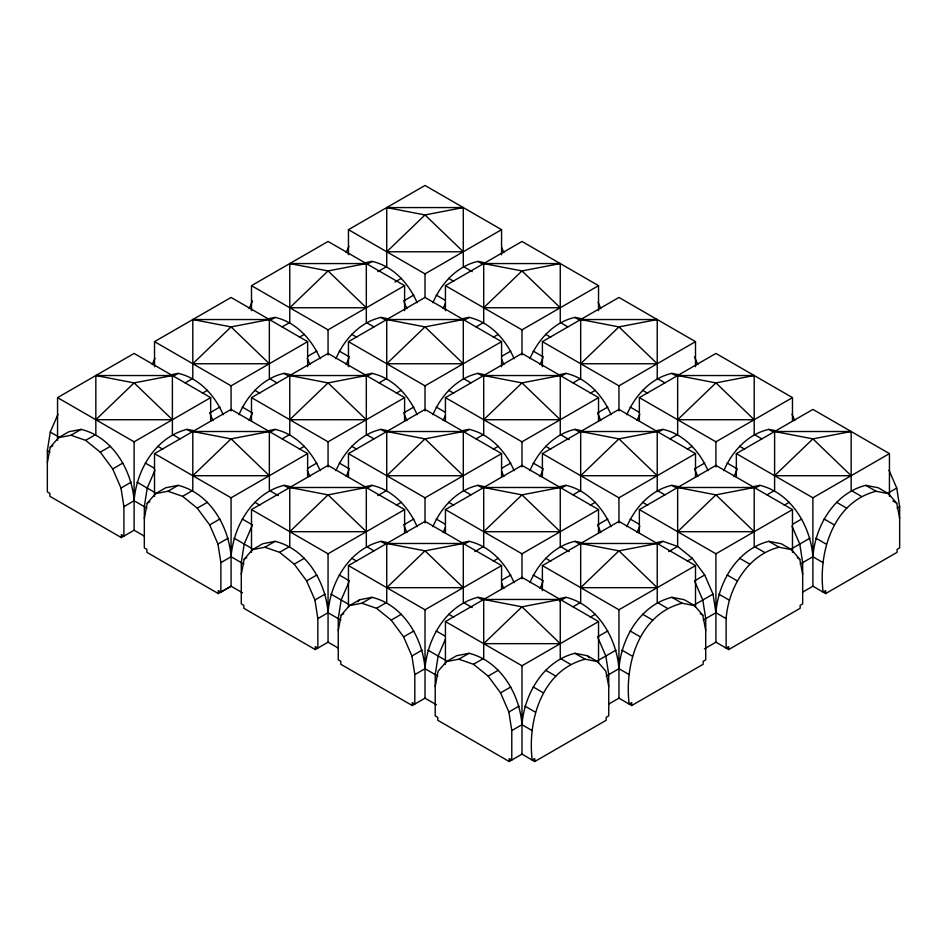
<?xml version="1.0" encoding="UTF-8"?>
<svg xmlns="http://www.w3.org/2000/svg" width="947" height="947" viewBox="0 0 947 947"><rect width="100%" height="100%" fill="white"/><g stroke="black" fill="none" stroke-linecap="round" stroke-linejoin="round"><path stroke-width="1.42" d="M144.323 536.12L134.107 530.225L121.346 537.588L49.907 496.335L49.907 493.387L47.35 491.919L47.35 450.665L50.262 432.069L58.004 414.218M195.319 430.968L187.032 429.37C155.639 437.1 136.404 470.043 134.107 500.75L123.903 506.645L123.903 536.109L121.346 534.641L121.346 537.588M292.28 486.959L284.005 485.349C252.6 493.079 233.376 526.035 231.08 556.741L220.876 562.636L220.876 592.1L218.319 590.62L218.319 593.568L231.08 586.205L242.562 592.834M389.253 542.939L380.978 541.329C349.573 549.059 330.337 582.014 328.053 612.721L317.837 618.616L317.837 648.079L315.292 646.612L315.292 649.559L243.841 608.305L243.841 605.358L241.284 603.89L241.284 562.636L244.196 544.04L252.494 524.91L242.29 519.015M486.213 598.93L477.939 597.32C446.546 605.05 427.31 637.994 425.014 668.712L414.81 674.595L414.81 704.071L412.253 702.591L412.253 705.539L340.802 664.285L340.802 661.337L338.257 659.87L338.257 618.616L341.169 600.019L348.91 582.168M608.743 686.386L605.831 671.151L597.533 661.61L587.329 655.715L574.912 653.3C543.507 661.03 524.283 693.985 521.986 724.692L511.782 730.587L511.782 760.05L509.226 758.583L509.226 761.53L437.774 720.276L437.774 717.329L435.218 715.849L435.218 674.595L438.141 656.011L445.327 639.426M598.09 638.148L605.831 656.011L608.743 674.595L608.743 715.849L606.198 717.329L606.198 720.276L534.747 761.53L534.747 758.583L532.19 760.05C527.349 720.359 542.063 670.298 585.116 659.195L597.533 661.61M705.716 630.406L702.804 615.171L694.506 605.618L684.29 599.735L671.873 597.32C640.48 605.05 621.244 637.994 618.947 668.712L606.198 676.075M792.023 526.177L799.765 544.04L802.677 562.636L802.677 603.89L800.132 605.358L800.132 608.305L728.681 649.559L728.681 646.612L726.124 648.079L726.124 618.616L715.92 612.721L713.008 594.124L704.71 574.995L694.506 580.89L702.804 600.019L705.716 618.616L705.716 659.87L703.159 661.337L703.159 664.285L631.708 705.539L631.708 702.591L629.163 704.071C624.31 664.368 639.036 614.319 682.089 603.215L694.506 605.618M802.677 574.415L799.765 559.192L791.467 549.639L781.263 543.744L768.846 541.329C737.441 549.059 718.217 582.014 715.92 612.721L703.159 620.096M726.124 618.616C728.421 587.909 747.657 554.954 779.05 547.224L791.467 549.639M899.65 518.435L896.738 503.2L888.44 493.659L878.236 487.764L865.818 485.349C834.414 493.079 815.178 526.035 812.893 556.741L800.132 564.104M888.996 470.197L896.738 488.048L899.65 506.645L899.65 547.899L897.093 549.378L897.093 552.326L825.654 593.568L825.654 590.62L823.097 592.1C818.244 552.409 832.969 502.348 876.022 491.244L888.44 493.659M47.35 462.456L50.262 447.221L58.56 437.668L68.764 431.773L81.182 429.37C112.586 437.1 131.822 470.043 134.107 500.75L146.868 508.125M144.323 518.435L147.235 503.2L155.533 493.659L165.737 487.764L178.154 485.349C209.559 493.079 228.783 526.035 231.08 556.741L243.841 564.104M241.284 574.415L244.196 559.192L252.494 549.639L262.71 543.744L275.127 541.329C306.52 549.059 325.756 582.014 328.053 612.721L340.802 620.096M338.257 630.406L341.169 615.171L349.467 605.618L359.671 599.735L372.088 597.32C403.493 605.05 422.717 637.994 425.014 668.712L437.774 676.075M435.218 686.386L438.141 671.151L446.439 661.61L456.643 655.715L469.061 653.3C500.454 661.03 519.69 693.985 521.986 724.692L532.19 730.587M152.207 364.607L154.977 358.226M154.977 470.197L147.235 488.048L144.323 506.645L144.323 547.899L146.868 549.378L146.868 552.326L218.319 593.568M249.179 308.627L252.494 300.968M238.975 414.703C247.155 395.538 263.053 378.031 284.005 373.378L292.28 374.988M249.179 420.586L252.494 412.939L242.29 407.044M346.152 252.636L348.91 246.267M335.936 358.712C344.128 339.559 360.014 322.051 380.978 317.399L389.253 319.009M346.152 364.607L348.91 358.226M335.936 470.683C344.128 451.53 360.014 434.022 380.978 429.37L389.253 430.968M346.152 476.578L348.91 470.197M432.909 302.732C441.089 283.567 456.987 266.06 477.939 261.408L484.84 262.757M443.113 308.627L445.327 303.525M432.909 414.703C441.089 395.538 456.987 378.031 477.939 373.378L486.213 374.988M443.113 420.586L445.327 415.484M432.909 526.662C441.089 507.509 456.987 490.001 477.939 485.349L486.213 486.959M443.113 532.557L445.327 527.455M529.882 358.712C538.062 339.559 553.959 322.051 574.912 317.399L583.186 319.009M540.086 364.607L542.844 358.226M529.882 470.683C538.062 451.53 553.959 434.022 574.912 429.37L583.186 430.968M540.086 476.578L542.844 470.197M529.882 582.654C538.062 563.489 553.959 545.981 574.912 541.329L583.186 542.939M540.086 588.549L542.844 582.168M626.843 414.703C635.035 395.538 650.92 378.031 671.873 373.378L680.159 374.988M637.047 420.586L639.817 414.218M626.843 526.662C635.035 507.509 650.92 490.001 671.873 485.349L680.159 486.959M637.047 532.557L639.817 526.177M723.816 470.683C731.995 451.53 747.893 434.022 768.846 429.37L777.12 430.968M734.02 476.578L737.334 468.919L727.13 463.036M357.824 601.854L359.671 599.735M57.554 440.355L57.554 397.622L134.107 353.432L210.66 397.622L210.66 421.202M154.527 366.69L154.527 341.642L231.08 297.441L307.633 341.642L307.633 366.69M251.5 310.699L251.5 285.663L328.053 241.461L404.606 285.663L404.606 310.699M348.46 254.719L348.46 229.671L425.014 185.47L501.567 229.671L501.567 254.719M50.262 447.221L52.819 445.741M58.56 437.668L70.978 435.253L81.182 429.37M173.052 376.326L178.154 373.378C199.107 378.031 215.005 395.538 223.184 414.703M270.013 320.346L275.127 317.399C296.08 322.051 311.965 339.559 320.157 358.712M366.986 264.355L372.088 261.408C393.041 266.06 408.938 283.567 417.118 302.732M70.978 435.253L85.632 440.355L95.836 434.46L95.836 375.533L172.39 375.533L172.39 434.46L180.048 438.875M185.15 382.896L192.797 378.469L192.797 319.541L269.35 319.541L269.35 378.469L277.009 382.896M282.111 326.904L289.77 322.489L289.77 263.562L366.323 263.562L366.323 322.489L373.982 326.904M377.806 271.659L386.743 266.509L386.743 207.571L463.296 207.571L463.296 266.509L472.222 271.659M85.632 440.355L100.275 452.169L110.479 446.274M202.35 393.242L207.452 390.294M299.311 337.262L304.413 334.315M395.006 282.005L401.386 278.323M57.554 397.622L134.107 441.823L210.66 397.622M154.527 341.642L231.08 385.843L307.633 341.642M251.5 285.663L328.053 329.852L404.606 285.663M348.46 229.671L425.014 273.872L501.567 229.671M100.275 452.169L112.693 468.919L122.897 463.036M219.87 407.044L209.666 412.939L212.98 420.586M307.905 356.214L316.831 351.065M403.6 300.968L413.803 295.073M154.527 496.335L154.527 453.613L231.08 409.412L307.633 453.613L307.633 477.181M251.5 421.202L251.5 397.622L328.053 353.432L404.606 397.622L404.606 421.202M348.46 366.69L348.46 341.642L425.014 297.441L501.567 341.642L501.567 366.69M445.433 310.699L445.433 285.663L521.986 241.461L598.54 285.663L598.54 310.699M123.903 506.645L120.991 488.048L131.195 482.165M147.235 503.2L149.78 501.732M155.533 493.659L167.95 491.244L178.154 485.349M270.013 432.317L275.127 429.37C296.08 434.022 311.965 451.53 320.157 470.683M366.986 376.326L372.088 373.378C393.041 378.031 408.938 395.538 417.118 414.703M463.959 320.346L469.061 317.399C490.013 322.051 505.911 339.559 514.091 358.712M167.95 491.244L182.593 496.335L192.797 490.439L192.797 431.512L269.35 431.512L269.35 490.439L278.288 495.601M282.111 438.875L289.77 434.46L289.77 375.533L366.323 375.533L366.323 434.46L373.982 438.875M379.084 382.896L386.743 378.469L386.743 319.541L463.296 319.541L463.296 378.469L470.943 382.896M476.057 326.904L483.704 322.489L483.704 263.562L560.257 263.562L560.257 322.489L567.916 326.904M182.593 496.335L197.248 508.16L207.452 502.265M299.311 449.221L304.413 446.274M396.284 393.242L401.386 390.294M493.257 337.262L498.359 334.315M154.527 453.613L231.08 497.802L307.633 453.613M251.5 397.622L328.053 441.823L404.606 397.622M348.46 341.642L425.014 385.843L501.567 341.642M445.433 285.663L521.986 329.852L598.54 285.663M197.248 508.16L209.666 524.91L219.87 519.015M307.905 468.185L316.831 463.036M403.6 412.939L413.803 407.044M501.839 356.214L510.776 351.065M251.5 552.314L251.5 509.593L328.053 465.391L404.606 509.593L404.606 533.173M348.46 477.181L348.46 453.613L425.014 409.412L501.567 453.613L501.567 477.181M445.433 421.202L445.433 397.622L521.986 353.432L598.54 397.622L598.54 421.202M542.394 366.69L542.394 341.642L618.947 297.441L695.5 341.642L695.5 366.69M220.876 562.636L217.964 544.04L228.168 538.145M244.196 559.192L246.753 557.712M252.494 549.639L264.911 547.224L275.127 541.329M366.986 488.297L372.088 485.349C393.041 490.001 408.938 507.509 417.118 526.662M463.959 432.317L469.061 429.37C490.013 434.022 505.911 451.53 514.091 470.683M560.92 376.326L566.022 373.378C586.986 378.031 602.872 395.538 611.064 414.703M264.911 547.224L279.566 552.314L289.77 546.431L289.77 487.492L366.323 487.492L366.323 546.431L373.982 550.846M377.806 495.601L386.743 490.439L386.743 431.512L463.296 431.512L463.296 490.439L470.943 494.867M476.057 438.875L483.704 434.46L483.704 375.533L560.257 375.533L560.257 434.46L569.194 439.609M573.018 382.896L580.677 378.469L580.677 319.541L657.23 319.541L657.23 378.469L664.889 382.896M220.876 592.1L231.08 586.205L231.08 497.802M279.566 552.314L294.209 564.14L304.413 558.245M396.284 505.213L401.386 502.265M493.257 449.221L498.359 446.274M590.218 393.242L595.32 390.294M251.5 509.593L328.053 553.794L404.606 509.593M348.46 453.613L425.014 497.802L501.567 453.613M445.433 397.622L521.986 441.823L598.54 397.622M542.394 341.642L618.947 385.843L695.5 341.642M294.209 564.14L306.627 580.89L316.831 574.995M403.6 524.91L413.803 519.015M501.839 468.185L510.776 463.036M597.533 412.939L607.737 407.044M348.46 606.826L348.46 565.584L425.014 521.383L501.567 565.584L501.567 589.152M445.433 533.173L445.433 509.593L521.986 465.391L598.54 509.593L598.54 533.173M542.394 477.181L542.394 453.613L618.947 409.412L695.5 453.613L695.5 477.181M639.367 421.202L639.367 397.622L715.92 353.432L792.473 397.622L792.473 421.202M317.837 618.616L314.925 600.019L325.129 594.124M341.169 615.171L343.725 613.703M349.467 605.618L361.884 603.215L372.088 597.32M463.959 544.276L469.061 541.329C490.013 545.981 505.911 563.489 514.091 582.654M560.92 488.297L566.022 485.349C586.986 490.001 602.872 507.509 611.064 526.662M657.893 432.317L662.995 429.37C683.947 434.022 699.845 451.53 708.025 470.683M361.884 603.215L376.527 608.305L386.743 602.41L386.743 543.483L463.296 543.483L463.296 602.41L472.222 607.572M474.778 551.58L483.704 546.431L483.704 487.492L560.257 487.492L560.257 546.431L569.194 551.58M573.018 494.867L580.677 490.439L580.677 431.512L657.23 431.512L657.23 490.439L664.889 494.867M669.991 438.875L677.65 434.46L677.65 375.533L754.203 375.533L754.203 434.46L761.85 438.875M315.292 649.559L328.053 642.184L338.257 648.079M376.527 608.305L391.182 620.119L401.386 614.236M493.257 561.192L498.359 558.245M590.218 505.213L595.32 502.265M687.191 449.221L692.293 446.274M348.46 565.584L425.014 609.773L501.567 565.584M445.433 509.593L521.986 553.794L598.54 509.593M542.394 453.613L618.947 497.802L695.5 453.613M639.367 397.622L715.92 441.823L792.473 397.622M391.182 620.119L403.6 636.869L413.803 630.986M501.839 580.156L510.776 574.995M597.533 524.91L607.737 519.015M704.71 463.036L694.506 468.919L697.821 476.578M445.433 664.285L445.433 621.563L521.986 577.362L598.54 621.563L598.54 662.817M542.394 590.62L542.394 565.584L618.947 521.383L695.5 565.584L695.5 606.826M639.367 533.173L639.367 509.593L715.92 465.391L792.473 509.593L792.473 552.314M736.34 477.181L736.34 453.613L812.893 409.412L889.446 453.613L889.446 496.335M414.81 674.595L411.898 656.011L422.102 650.116M446.439 661.61L458.857 659.195L469.061 653.3M559.653 601.002L566.022 597.32C597.427 605.05 616.663 637.994 618.947 668.712L629.163 674.595M657.893 544.276L662.995 541.329L677.65 546.431L692.293 558.245L704.71 574.995M754.866 488.297L759.968 485.349C791.361 493.079 810.596 526.035 812.893 556.741L823.097 562.636M458.857 659.195L473.5 664.285L483.704 658.39L483.704 599.463L560.257 599.463L560.257 658.39L570.473 664.285M573.018 606.826L580.677 602.41L580.677 543.483L657.23 543.483L657.23 602.41L667.434 608.305M668.712 551.58L677.65 546.431L677.65 487.492L754.203 487.492L754.203 546.431L764.407 552.314M766.952 494.867L774.61 490.439L774.61 431.512L851.164 431.512L851.164 490.439L861.368 496.335M412.253 705.539L425.014 698.176L436.496 704.805M473.5 664.285L488.143 676.111L498.359 670.216M590.218 617.184L595.32 614.236M687.191 561.192L692.293 558.245M784.152 505.213L789.265 502.265M445.433 621.563L521.986 665.765L598.54 621.563M542.394 565.584L618.947 609.773L695.5 565.584M639.367 509.593L715.92 553.794L792.473 509.593M736.34 453.613L812.893 497.802L889.446 453.613M488.143 676.111L500.561 692.861L510.776 686.966M597.533 636.869L607.737 630.986M792.746 524.165L801.683 519.015M511.782 730.587L508.859 711.99L519.074 706.095M598.173 660.426L616.035 650.116M695.145 604.435L713.008 594.124M792.118 548.455L809.981 538.145M889.079 492.476L896.738 488.048M897.093 508.125L899.65 506.645M509.226 761.53L521.986 754.155L534.747 761.53M608.743 704.071L618.947 698.176L631.708 705.539M704.438 648.825L715.92 642.184L728.681 649.559M802.677 592.1L812.893 586.205L825.654 593.568M363.814 263.017L372.088 261.408M266.841 319.009L275.127 317.399M169.88 374.988L178.154 373.378M462.16 318.737L469.061 317.399M363.814 374.988L372.088 373.378M266.841 430.968L275.127 429.37M557.747 374.988L566.022 373.378M460.787 430.968L469.061 429.37M363.814 486.959L372.088 485.349M654.72 430.968L662.995 429.37M557.747 486.959L566.022 485.349M460.787 542.939L469.061 541.329M751.681 486.959L759.968 485.349M654.72 542.939L662.995 541.329M557.747 598.93L566.022 597.32M463.296 207.571L425.014 214.945L386.743 207.571M366.323 263.562L328.053 270.925L289.77 263.562M269.35 319.541L231.08 326.904L192.797 319.541M560.257 263.562L521.986 270.925L483.704 263.562M172.39 375.533L134.107 382.896L95.836 375.533M463.296 319.541L425.014 326.904L386.743 319.541M366.323 375.533L328.053 382.896L289.77 375.533M657.23 319.541L618.947 326.904L580.677 319.541M269.35 431.512L231.08 438.875L192.797 431.512M560.257 375.533L521.986 382.896L483.704 375.533M463.296 431.512L425.014 438.875L386.743 431.512M754.203 375.533L715.92 382.896L677.65 375.533M366.323 487.492L328.053 494.867L289.77 487.492M657.23 431.512L618.947 438.875L580.677 431.512M560.257 487.492L521.986 494.867L483.704 487.492M851.164 431.512L812.893 438.875L774.61 431.512M463.296 543.483L425.014 550.846L386.743 543.483M754.203 487.492L715.92 494.867L677.65 487.492M657.23 543.483L618.947 550.846L580.677 543.483M560.257 599.463L521.986 606.826L483.704 599.463M477.939 261.408L483.041 264.355M574.912 317.399L580.014 320.346M671.873 373.378L676.987 376.326M768.846 429.37L773.948 432.317M865.818 485.349L876.022 491.244M892.914 500.999L896.738 503.2M448.641 278.323L453.743 281.271M545.614 334.315L550.716 337.262M642.587 390.294L647.689 393.242M739.548 446.274L744.65 449.221M836.521 502.265L846.725 508.16M436.224 295.073L445.161 300.235M533.197 351.065L543.4 356.96M630.169 407.044L639.095 412.205M824.103 519.015L834.307 524.91M815.805 538.145L826.009 544.04M380.978 317.399L386.08 320.346M477.939 373.378L483.041 376.326M574.912 429.37L580.014 432.317M671.873 485.349L676.987 488.297M768.846 541.329L779.05 547.224M797.22 557.712L799.765 559.192M351.68 334.315L356.782 337.262M448.641 390.294L453.743 393.242M545.614 446.274L550.716 449.221M642.587 502.265L647.689 505.213M739.548 558.245L749.752 564.14M339.263 351.065L349.467 356.96M436.224 407.044L445.161 412.205M533.197 463.036L543.4 468.919M630.169 519.015L639.095 524.165M727.13 574.995L737.334 580.89M718.832 594.124L729.036 600.019M284.005 373.378L289.107 376.326M380.978 429.37L386.08 432.317M477.939 485.349L483.041 488.297M574.912 541.329L580.014 544.276M671.873 597.32L682.089 603.215M700.247 613.703L702.804 615.171M254.707 390.294L259.809 393.242M351.68 446.274L356.782 449.221M448.641 502.265L453.743 505.213M545.614 558.245L550.716 561.192M642.587 614.236L652.791 620.119M339.263 463.036L349.467 468.919M436.224 519.015L445.161 524.165M533.197 574.995L543.4 580.89M630.169 630.986L640.373 636.869M621.871 650.116L632.075 656.011M187.032 429.37L192.134 432.317M284.005 485.349L289.107 488.297M380.978 541.329L386.08 544.276M477.939 597.32L483.041 600.268M574.912 653.3L585.116 659.195M157.735 446.274L162.848 449.221M254.707 502.265L259.809 505.213M351.68 558.245L356.782 561.192M448.641 614.236L453.743 617.184M545.614 670.216L555.818 676.111M145.317 463.036L154.254 468.185M339.263 574.995L349.467 580.89M436.224 630.986L445.161 636.135M533.197 686.966L543.4 692.861M50.262 432.069L57.921 436.484M137.019 482.165L154.882 492.476M233.992 538.145L251.855 548.455M330.965 594.124L348.827 604.435M427.926 650.116L445.788 660.426M524.898 706.095L535.102 711.99M47.35 450.665L49.907 452.133M587.329 655.715L589.176 657.834M792.023 414.218L794.793 420.586M694.506 356.96L697.821 364.607M598.09 302.247L600.848 308.627M598.09 414.218L600.848 420.586M501.673 247.534L503.887 252.636M598.09 526.177L600.848 532.557M501.673 359.505L503.887 364.607M501.673 471.476L503.887 476.578M404.156 302.247L406.914 308.627M501.673 583.447L503.887 588.549M404.156 414.218L406.914 420.586M500.561 692.861L508.859 711.99M404.156 526.177L406.914 532.557M307.183 358.226L309.953 364.607M403.6 636.869L411.898 656.011M307.183 470.197L309.953 476.578M306.627 580.89L314.925 600.019M209.666 524.91L217.964 544.04M112.693 468.919L120.991 488.048M812.893 497.802L812.893 586.205M715.92 441.823L715.92 466.871M715.92 553.794L715.92 642.184M618.947 385.843L618.947 410.891M618.947 497.802L618.947 522.851M618.947 609.773L618.947 698.176M521.986 329.852L521.986 354.9M521.986 441.823L521.986 466.871M521.986 553.794L521.986 578.842M521.986 665.765L521.986 754.155M425.014 273.872L425.014 297.441M425.014 385.843L425.014 410.891M425.014 497.802L425.014 522.851M425.014 609.773L425.014 698.176M328.053 329.852L328.053 354.9M328.053 441.823L328.053 466.871M328.053 553.794L328.053 642.184M231.08 385.843L231.08 410.891M134.107 441.823L134.107 530.225M134.107 382.896L95.836 419.722L172.39 419.722L134.107 382.896M231.08 326.904L192.797 363.743L269.35 363.743L231.08 326.904M328.053 270.925L289.77 307.751L366.323 307.751L328.053 270.925M425.014 214.945L386.743 251.772L463.296 251.772L425.014 214.945M231.08 438.875L192.797 475.714L269.35 475.714L231.08 438.875M328.053 382.896L289.77 419.722L366.323 419.722L328.053 382.896M425.014 326.904L386.743 363.743L463.296 363.743L425.014 326.904M521.986 270.925L483.704 307.751L560.257 307.751L521.986 270.925M328.053 494.867L289.77 531.693L366.323 531.693L328.053 494.867M425.014 438.875L386.743 475.714L463.296 475.714L425.014 438.875M521.986 382.896L483.704 419.722L560.257 419.722L521.986 382.896M618.947 326.904L580.677 363.743L657.23 363.743L618.947 326.904M425.014 550.846L386.743 587.673L463.296 587.673L425.014 550.846M521.986 494.867L483.704 531.693L560.257 531.693L521.986 494.867M618.947 438.875L580.677 475.714L657.23 475.714L618.947 438.875M715.92 382.896L677.65 419.722L754.203 419.722L715.92 382.896M521.986 606.826L483.704 643.664L560.257 643.664L521.986 606.826M618.947 550.846L580.677 587.673L657.23 587.673L618.947 550.846M715.92 494.867L677.65 531.693L754.203 531.693L715.92 494.867M812.893 438.875L774.61 475.714L851.164 475.714L812.893 438.875"/></g></svg>
